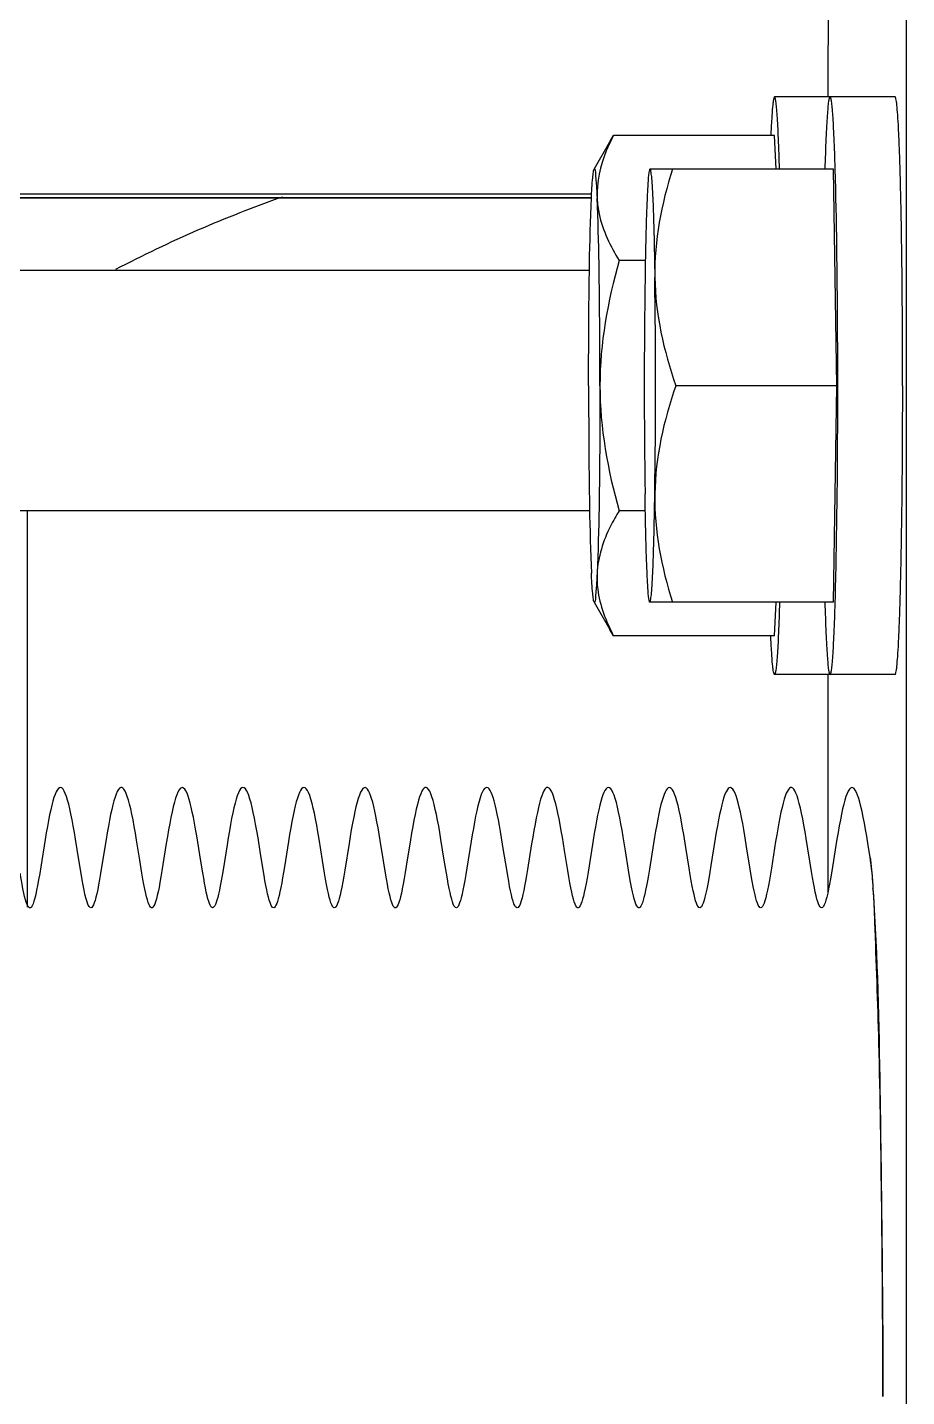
# Model space of a CAD drawing. Extents: x 59521 to 184406, y -1257 to 56672.
# Drawn here: x 73786.2 to 73822.8, y 10317.3 to 10374.2 of the extents above; entities that cross this region are included whole.
import ezdxf

# ---------------------------------------------------------------- set-up
doc = ezdxf.new("R2010")
doc.units = 0
doc.header["$MEASUREMENT"] = 0
doc.layers.get('0').update_dxf_attribs({"linetype": 'CONTINUOUS'})
doc.layers.add('00_BUW_DATUM', color=7, linetype='CONTINUOUS')
doc.layers.add('03-JI-ZHUN-XIAN', color=7, linetype='CONTINUOUS')

# ---------------------------------------------------------------- blocks, each defined once
blk = doc.blocks.new('hu88')
at = {"color": 87, "linetype": 'Continuous'}
for p, q in [((3.535, -945.053), (3.535, -1060.053)), ((40.094, -1025.075), (40.094, -1041.553)), ((6.807, -1034.747), (6.807, -1025.708)), ((7.491, -1026.563), (7.711, -1027.93)), ((12.577, -1026.69), (12.715, -1027.552)), ((5.064, -1027.217), (5.146, -1027.729)), ((12.715, -1027.552), (12.805, -1028.101)), ((32.968, -1027.509), (33.055, -1028.045)), ((9.027, -1036.355), (8.964, -1037.747)), ((6.577, -1037.747), (6.441, -1046.747)), ((55.789, -1041.553), (16.716, -1041.553)), ((6.441, -1046.747), (6.577, -1055.747)), ((55.696, -1051.553), (16.723, -1051.553)), ((63.876, -1054.553), (16.642, -1054.553)), ((63.876, -1054.715), (16.642, -1054.715)), ((8.964, -1055.747), (9.027, -1057.139)), ((6.807, -1060.053), (6.807, -1058.747))]:
    blk.add_line(p, q, dxfattribs=at)
for points in [[(6.618, -1026.75), (6.661, -1026.489), (6.703, -1026.247), (6.742, -1026.029), (6.781, -1025.832), (6.818, -1025.653), (6.856, -1025.496), (6.892, -1025.362), (6.927, -1025.252), (6.962, -1025.167), (6.996, -1025.106), (7.031, -1025.067), (7.063, -1025.053)], [(7.063, -1025.053), (7.066, -1025.052), (7.1, -1025.061), (7.133, -1025.091), (7.165, -1025.14), (7.196, -1025.209), (7.229, -1025.3), (7.263, -1025.412), (7.297, -1025.545), (7.332, -1025.7), (7.369, -1025.879), (7.408, -1026.083), (7.449, -1026.313), (7.491, -1026.563)], [(9.159, -1026.7), (9.202, -1026.442), (9.244, -1026.202), (9.284, -1025.983), (9.322, -1025.786), (9.36, -1025.614), (9.395, -1025.468), (9.429, -1025.345), (9.463, -1025.244), (9.497, -1025.163), (9.531, -1025.102), (9.565, -1025.064), (9.6, -1025.05), (9.635, -1025.061), (9.67, -1025.097), (9.705, -1025.157), (9.739, -1025.237), (9.773, -1025.336), (9.806, -1025.452), (9.84, -1025.588), (9.875, -1025.749), (9.913, -1025.937), (9.953, -1026.155), (9.995, -1026.396), (10.039, -1026.658)], [(11.675, -1026.802), (11.72, -1026.526), (11.764, -1026.268), (11.806, -1026.033), (11.846, -1025.83), (11.883, -1025.653), (11.92, -1025.498), (11.956, -1025.364), (11.994, -1025.248), (12.032, -1025.158), (12.069, -1025.095), (12.105, -1025.059), (12.14, -1025.051), (12.174, -1025.066), (12.208, -1025.105), (12.242, -1025.165), (12.275, -1025.245), (12.308, -1025.343), (12.34, -1025.459), (12.374, -1025.596), (12.41, -1025.76), (12.448, -1025.951), (12.489, -1026.174), (12.532, -1026.422), (12.577, -1026.69)], [(14.06, -1027.725), (14.231, -1026.66), (14.273, -1026.406), (14.314, -1026.17), (14.353, -1025.961), (14.389, -1025.777), (14.424, -1025.616), (14.457, -1025.478), (14.49, -1025.361), (14.521, -1025.262), (14.554, -1025.18), (14.587, -1025.117), (14.619, -1025.074), (14.636, -1025.061)], [(14.636, -1025.061), (14.652, -1025.053), (14.685, -1025.053), (14.718, -1025.077), (14.753, -1025.126), (14.789, -1025.199), (14.825, -1025.296), (14.861, -1025.416), (14.896, -1025.554), (14.933, -1025.715), (14.971, -1025.904), (15.011, -1026.117), (15.054, -1026.356), (15.096, -1026.612)], [(16.742, -1026.787), (16.784, -1026.531), (16.826, -1026.288), (16.866, -1026.063), (16.905, -1025.861), (16.941, -1025.686), (16.976, -1025.535), (17.009, -1025.406), (17.043, -1025.296), (17.078, -1025.201), (17.114, -1025.127), (17.151, -1025.077), (17.164, -1025.065)], [(17.164, -1025.065), (17.187, -1025.053), (17.221, -1025.055), (17.255, -1025.08), (17.289, -1025.13), (17.323, -1025.201), (17.357, -1025.295), (17.392, -1025.411), (17.427, -1025.545), (17.462, -1025.7), (17.499, -1025.881), (17.539, -1026.089), (17.581, -1026.33), (17.626, -1026.593)], [(19.128, -1027.705), (19.299, -1026.638), (19.34, -1026.392), (19.38, -1026.163), (19.419, -1025.954), (19.456, -1025.769), (19.492, -1025.605), (19.527, -1025.463), (19.561, -1025.342), (19.593, -1025.243), (19.626, -1025.164), (19.658, -1025.107), (19.69, -1025.069), (19.724, -1025.052), (19.759, -1025.059), (19.794, -1025.09), (19.829, -1025.145), (19.863, -1025.221), (19.897, -1025.319), (19.932, -1025.441), (19.968, -1025.585), (20.005, -1025.752), (20.043, -1025.941), (20.082, -1026.15), (20.123, -1026.381), (20.165, -1026.635)], [(21.823, -1026.692), (21.866, -1026.432), (21.908, -1026.191), (21.948, -1025.972), (21.987, -1025.778), (22.023, -1025.611), (22.057, -1025.468), (22.09, -1025.349), (22.123, -1025.25), (22.156, -1025.17), (22.189, -1025.109), (22.228, -1025.066)], [(22.228, -1025.066), (22.259, -1025.052), (22.293, -1025.059), (22.326, -1025.088), (22.358, -1025.137), (22.389, -1025.205), (22.421, -1025.294), (22.454, -1025.404), (22.488, -1025.534), (22.523, -1025.684), (22.558, -1025.852), (22.595, -1026.041), (22.633, -1026.251), (22.673, -1026.484)], [(24.342, -1026.774), (24.386, -1026.51), (24.428, -1026.261), (24.468, -1026.035), (24.507, -1025.833), (24.544, -1025.659), (24.58, -1025.508), (24.615, -1025.377), (24.649, -1025.267), (24.683, -1025.181), (24.716, -1025.116), (24.747, -1025.076)], [(24.747, -1025.076), (24.781, -1025.054), (24.814, -1025.055), (24.848, -1025.078), (24.882, -1025.124), (24.916, -1025.191), (24.949, -1025.277), (24.982, -1025.384), (25.017, -1025.514), (25.052, -1025.667), (25.089, -1025.841), (25.126, -1026.037), (25.165, -1026.25), (25.205, -1026.483)], [(26.722, -1027.727), (26.9, -1026.62), (26.943, -1026.36), (26.985, -1026.123), (27.025, -1025.911), (27.061, -1025.73), (27.096, -1025.574), (27.13, -1025.439), (27.164, -1025.323), (27.198, -1025.225), (27.232, -1025.148), (27.266, -1025.092), (27.301, -1025.059), (27.335, -1025.051), (27.37, -1025.067), (27.404, -1025.108), (27.439, -1025.172), (27.474, -1025.259), (27.509, -1025.366), (27.543, -1025.491), (27.579, -1025.639), (27.616, -1025.814), (27.655, -1026.013), (27.695, -1026.238), (27.737, -1026.483)], [(29.41, -1026.754), (29.449, -1026.52), (29.486, -1026.299), (29.523, -1026.089), (29.56, -1025.895), (29.597, -1025.718), (29.632, -1025.561), (29.666, -1025.428), (29.698, -1025.316), (29.729, -1025.226), (29.76, -1025.155), (29.792, -1025.102), (29.824, -1025.067), (29.855, -1025.053), (29.887, -1025.058), (29.918, -1025.082), (29.948, -1025.124), (29.978, -1025.185), (30.009, -1025.264), (30.041, -1025.366), (30.075, -1025.489), (30.109, -1025.634), (30.145, -1025.8), (30.181, -1025.983), (30.218, -1026.182), (30.255, -1026.395), (30.293, -1026.623)], [(31.796, -1027.672), (31.963, -1026.628), (32.003, -1026.392), (32.041, -1026.17), (32.079, -1025.965), (32.116, -1025.78), (32.151, -1025.618), (32.184, -1025.479), (32.215, -1025.365), (32.245, -1025.271), (32.276, -1025.193), (32.306, -1025.131), (32.339, -1025.085), (32.372, -1025.059), (32.406, -1025.054), (32.44, -1025.072), (32.471, -1025.108), (32.5, -1025.162), (32.53, -1025.231), (32.559, -1025.318), (32.59, -1025.425), (32.622, -1025.552), (32.657, -1025.703), (32.693, -1025.876), (32.729, -1026.068), (32.767, -1026.277), (32.805, -1026.501)], [(34.46, -1026.849), (34.504, -1026.58), (34.546, -1026.331), (34.586, -1026.103), (34.624, -1025.899), (34.661, -1025.718), (34.697, -1025.56), (34.732, -1025.421), (34.768, -1025.3), (34.805, -1025.202), (34.84, -1025.127), (34.875, -1025.078), (34.889, -1025.065)], [(34.889, -1025.065), (34.908, -1025.054), (34.94, -1025.052), (34.973, -1025.073), (35.006, -1025.115), (35.04, -1025.18), (35.074, -1025.267), (35.109, -1025.375), (35.144, -1025.504), (35.178, -1025.65), (35.214, -1025.818), (35.253, -1026.017), (35.293, -1026.241), (35.336, -1026.488)], [(37.011, -1026.736), (37.054, -1026.471), (37.096, -1026.226), (37.137, -1026.004), (37.175, -1025.808), (37.211, -1025.636), (37.247, -1025.486), (37.282, -1025.358), (37.316, -1025.253), (37.35, -1025.17), (37.385, -1025.107), (37.419, -1025.067), (37.455, -1025.05), (37.491, -1025.06), (37.528, -1025.097), (37.564, -1025.159), (37.598, -1025.241), (37.633, -1025.344), (37.667, -1025.469), (37.703, -1025.616), (37.74, -1025.786), (37.779, -1025.984), (37.821, -1026.214), (37.865, -1026.472)], [(39.54, -1026.753), (39.586, -1026.474), (39.631, -1026.214), (39.673, -1025.983), (39.713, -1025.779), (39.751, -1025.606), (39.788, -1025.456), (39.825, -1025.325), (39.862, -1025.218), (39.9, -1025.136), (39.937, -1025.081), (39.943, -1025.075)], [(39.943, -1025.075), (39.973, -1025.054), (40.009, -1025.053), (40.044, -1025.077), (40.077, -1025.123), (40.111, -1025.191), (40.144, -1025.278), (40.178, -1025.386), (40.212, -1025.514), (40.247, -1025.664), (40.283, -1025.837), (40.321, -1026.034), (40.36, -1026.254), (40.401, -1026.494)], [(5.146, -1027.729), (5.194, -1028.022), (5.242, -1028.303), (5.291, -1028.572), (5.339, -1028.821), (5.386, -1029.049), (5.433, -1029.254), (5.479, -1029.436), (5.525, -1029.595), (5.572, -1029.732), (5.619, -1029.848), (5.668, -1029.939), (5.718, -1030.005), (5.769, -1030.042), (5.819, -1030.048), (5.868, -1030.025), (5.915, -1029.976), (5.962, -1029.901), (6.009, -1029.801), (6.056, -1029.676), (6.103, -1029.526), (6.15, -1029.353), (6.197, -1029.16), (6.243, -1028.945), (6.29, -1028.71), (6.338, -1028.457), (6.385, -1028.185), (6.433, -1027.901), (6.618, -1026.75)], [(7.711, -1027.93), (7.759, -1028.209), (7.807, -1028.483), (7.856, -1028.742), (7.904, -1028.978), (7.951, -1029.192), (7.998, -1029.384), (8.045, -1029.552), (8.092, -1029.696), (8.137, -1029.815), (8.182, -1029.909), (8.227, -1029.979), (8.272, -1030.025), (8.317, -1030.047), (8.362, -1030.045), (8.406, -1030.019), (8.451, -1029.971), (8.495, -1029.9), (8.538, -1029.809), (8.582, -1029.695), (8.626, -1029.559), (8.67, -1029.401), (8.714, -1029.222), (8.759, -1029.023), (8.804, -1028.808), (8.848, -1028.578), (8.892, -1028.335), (8.936, -1028.079), (8.981, -1027.811), (9.159, -1026.7)], [(10.039, -1026.658), (10.173, -1027.495), (10.262, -1028.039)], [(10.262, -1028.039), (10.307, -1028.303), (10.353, -1028.558), (10.4, -1028.801), (10.447, -1029.027), (10.492, -1029.23), (10.538, -1029.411), (10.581, -1029.566), (10.625, -1029.7), (10.669, -1029.813), (10.714, -1029.907), (10.762, -1029.981), (10.812, -1030.028), (10.862, -1030.048), (10.911, -1030.038), (10.957, -1030.003), (11.002, -1029.945), (11.045, -1029.866), (11.088, -1029.766), (11.131, -1029.644), (11.175, -1029.5), (11.22, -1029.331), (11.266, -1029.14), (11.312, -1028.929), (11.358, -1028.699), (11.404, -1028.452), (11.449, -1028.192), (11.495, -1027.924), (11.675, -1026.802)], [(15.096, -1026.612), (15.227, -1027.424), (15.32, -1027.994)], [(15.32, -1027.994), (15.367, -1028.275), (15.415, -1028.541), (15.463, -1028.79), (15.51, -1029.022), (15.558, -1029.233), (15.606, -1029.423), (15.654, -1029.589), (15.7, -1029.729), (15.747, -1029.844), (15.794, -1029.933), (15.841, -1029.998), (15.89, -1030.036), (15.94, -1030.046), (15.988, -1030.029), (16.034, -1029.987), (16.079, -1029.924), (16.122, -1029.84), (16.164, -1029.739), (16.205, -1029.617), (16.248, -1029.474), (16.291, -1029.308), (16.337, -1029.115), (16.383, -1028.898), (16.43, -1028.662), (16.476, -1028.408), (16.523, -1028.142), (16.569, -1027.867), (16.742, -1026.787)], [(17.626, -1026.593), (17.76, -1027.43), (17.85, -1027.982)], [(20.165, -1026.635), (20.293, -1027.435), (20.379, -1027.961)], [(20.379, -1027.961), (20.423, -1028.22), (20.467, -1028.471), (20.513, -1028.712), (20.558, -1028.938), (20.603, -1029.146), (20.648, -1029.332), (20.69, -1029.493), (20.732, -1029.632), (20.773, -1029.748), (20.813, -1029.846), (20.854, -1029.926), (20.897, -1029.987), (20.941, -1030.029), (20.987, -1030.048), (21.035, -1030.041), (21.083, -1030.007), (21.13, -1029.947), (21.176, -1029.864), (21.222, -1029.756), (21.268, -1029.624), (21.314, -1029.467), (21.361, -1029.286), (21.409, -1029.08), (21.457, -1028.852), (21.505, -1028.609), (21.551, -1028.352), (21.597, -1028.088), (21.642, -1027.817), (21.823, -1026.692)], [(22.673, -1026.484), (22.761, -1027.024), (22.9, -1027.895)], [(22.9, -1027.895), (22.947, -1028.175), (22.994, -1028.441), (23.041, -1028.692), (23.087, -1028.925), (23.134, -1029.14), (23.18, -1029.336), (23.227, -1029.51), (23.274, -1029.662), (23.321, -1029.79), (23.368, -1029.893), (23.415, -1029.969), (23.462, -1030.021), (23.509, -1030.046), (23.556, -1030.045), (23.603, -1030.018), (23.649, -1029.967), (23.694, -1029.892), (23.74, -1029.791), (23.786, -1029.667), (23.832, -1029.518), (23.879, -1029.345), (23.926, -1029.148), (23.974, -1028.929), (24.022, -1028.687), (24.07, -1028.428), (24.118, -1028.156), (24.165, -1027.877), (24.342, -1026.774)], [(25.205, -1026.483), (25.29, -1027.005), (25.424, -1027.84)], [(27.737, -1026.483), (27.825, -1027.019), (27.967, -1027.905)], [(27.967, -1027.905), (28.017, -1028.201), (28.066, -1028.481), (28.115, -1028.742), (28.163, -1028.979), (28.211, -1029.194), (28.26, -1029.39), (28.308, -1029.563), (28.357, -1029.712), (28.406, -1029.835), (28.455, -1029.931), (28.503, -1029.998), (28.552, -1030.037), (28.6, -1030.048), (28.647, -1030.032), (28.694, -1029.991), (28.74, -1029.926), (28.784, -1029.84), (28.828, -1029.733), (28.871, -1029.607), (28.914, -1029.458), (28.958, -1029.288), (29.003, -1029.096), (29.049, -1028.879), (29.097, -1028.636), (29.145, -1028.373), (29.193, -1028.095), (29.241, -1027.811), (29.41, -1026.754)], [(30.293, -1026.623), (30.416, -1027.386), (30.508, -1027.956)], [(32.805, -1026.501), (32.885, -1026.988), (32.968, -1027.509)], [(33.055, -1028.045), (33.101, -1028.311), (33.147, -1028.568), (33.194, -1028.81), (33.239, -1029.03), (33.284, -1029.229), (33.328, -1029.403), (33.371, -1029.557), (33.414, -1029.692), (33.459, -1029.808), (33.505, -1029.904), (33.552, -1029.978), (33.601, -1030.027), (33.649, -1030.048), (33.696, -1030.042), (33.744, -1030.009), (33.791, -1029.948), (33.839, -1029.861), (33.887, -1029.745), (33.936, -1029.604), (33.985, -1029.436), (34.033, -1029.246), (34.081, -1029.037), (34.129, -1028.808), (34.176, -1028.559), (34.224, -1028.293), (34.273, -1028.011), (34.321, -1027.72), (34.46, -1026.849)], [(35.336, -1026.488), (35.423, -1027.025), (35.558, -1027.865)], [(35.558, -1027.865), (35.606, -1028.153), (35.655, -1028.435), (35.705, -1028.7), (35.754, -1028.944), (35.801, -1029.162), (35.848, -1029.356), (35.895, -1029.528), (35.942, -1029.676), (35.989, -1029.801), (36.035, -1029.9), (36.081, -1029.974), (36.126, -1030.023), (36.171, -1030.046), (36.217, -1030.045), (36.264, -1030.018), (36.311, -1029.964), (36.359, -1029.884), (36.407, -1029.778), (36.454, -1029.649), (36.501, -1029.497), (36.546, -1029.326), (36.592, -1029.135), (36.638, -1028.923), (36.684, -1028.692), (36.73, -1028.44), (36.778, -1028.171), (36.825, -1027.888), (37.011, -1026.736)], [(37.865, -1026.472), (37.958, -1027.041), (38.097, -1027.905)], [(38.629, -1029.993), (38.667, -1030.029), (38.716, -1030.049), (38.764, -1030.04), (38.811, -1030.005), (38.857, -1029.945), (38.902, -1029.862), (38.947, -1029.758), (38.992, -1029.632), (39.036, -1029.485), (39.081, -1029.316), (39.127, -1029.125), (39.172, -1028.913), (39.219, -1028.679), (39.265, -1028.428), (39.311, -1028.164), (39.357, -1027.89), (39.54, -1026.753)], [(12.805, -1028.101), (12.851, -1028.365), (12.897, -1028.619), (12.945, -1028.864), (12.993, -1029.092), (13.042, -1029.299), (13.09, -1029.483), (13.137, -1029.64), (13.184, -1029.771), (13.23, -1029.876), (13.275, -1029.955), (13.32, -1030.01), (13.365, -1030.04), (13.41, -1030.047), (13.454, -1030.031), (13.497, -1029.993), (13.54, -1029.934), (13.582, -1029.855), (13.624, -1029.757), (13.665, -1029.64), (13.707, -1029.503), (13.75, -1029.342), (13.794, -1029.159), (13.839, -1028.953), (13.884, -1028.73), (13.929, -1028.491), (13.973, -1028.241), (14.017, -1027.985), (14.06, -1027.725)], [(17.85, -1027.982), (17.895, -1028.249), (17.941, -1028.507), (17.987, -1028.752), (18.033, -1028.978), (18.079, -1029.186), (18.126, -1029.374), (18.172, -1029.542), (18.219, -1029.688), (18.266, -1029.81), (18.313, -1029.907), (18.359, -1029.979), (18.404, -1030.025), (18.449, -1030.047), (18.492, -1030.046), (18.535, -1030.022), (18.579, -1029.974), (18.623, -1029.904), (18.667, -1029.811), (18.711, -1029.696), (18.755, -1029.56), (18.8, -1029.402), (18.845, -1029.22), (18.891, -1029.015), (18.939, -1028.783), (18.987, -1028.53), (19.035, -1028.262), (19.082, -1027.985), (19.128, -1027.705)], [(25.424, -1027.84), (25.469, -1028.111), (25.514, -1028.371), (25.56, -1028.619), (25.605, -1028.852), (25.65, -1029.067), (25.695, -1029.263), (25.739, -1029.436), (25.782, -1029.586), (25.825, -1029.714), (25.867, -1029.821), (25.911, -1029.91), (25.955, -1029.978), (26.001, -1030.025), (26.049, -1030.047), (26.098, -1030.042), (26.148, -1030.008), (26.197, -1029.944), (26.246, -1029.853), (26.294, -1029.737), (26.341, -1029.597), (26.388, -1029.435), (26.435, -1029.252), (26.482, -1029.047), (26.529, -1028.818), (26.577, -1028.567), (26.627, -1028.293), (26.675, -1028.008), (26.722, -1027.727)], [(30.508, -1027.956), (30.557, -1028.246), (30.606, -1028.522), (30.656, -1028.779), (30.703, -1029.011), (30.75, -1029.22), (30.796, -1029.406), (30.842, -1029.57), (30.889, -1029.711), (30.936, -1029.829), (30.984, -1029.925), (31.034, -1029.994), (31.083, -1030.035), (31.133, -1030.048), (31.181, -1030.032), (31.229, -1029.99), (31.275, -1029.921), (31.322, -1029.828), (31.369, -1029.708), (31.416, -1029.564), (31.463, -1029.396), (31.51, -1029.206), (31.557, -1028.996), (31.604, -1028.765), (31.652, -1028.514), (31.7, -1028.245), (31.748, -1027.961), (31.796, -1027.672)], [(38.097, -1027.905), (38.144, -1028.183), (38.192, -1028.454), (38.239, -1028.712), (38.287, -1028.949), (38.334, -1029.165), (38.381, -1029.357), (38.427, -1029.526), (38.474, -1029.674), (38.521, -1029.799), (38.569, -1029.902), (38.617, -1029.979), (38.629, -1029.993)]]:
    blk.add_lwpolyline(points, dxfattribs=at)
for centre, radius, start, end in [((52.297, -1022.665), 47.471, 183.7344, 183.8647), ((10.627, -1026.347), 5.63, 187.9652, 188.4348), ((9.647, -1026.489), 4.64, 188.4632, 189.0265), ((12.094, -1005.053), 52.5, 289.3577, 297.6207)]:
    blk.add_arc(centre, radius, start, end, dxfattribs=at)
for points, knots in [([(4.519, -1004.737), (4.525, -1007.367), (4.56, -1012.268), (4.651, -1018.849), (4.826, -1023.694), (4.924, -1026.279), (5.057, -1027.172)], [0, 0, 0, 0, 0.351432, 0.655204, 0.879236, 1, 1, 1, 1]), ([(4.927, -1025.757), (4.747, -1022.993), (4.606, -1015.983), (4.529, -1008.976), (4.519, -1004.737)], [0, 0, 0, 0, 0.395207, 1, 1, 1, 1]), ([(5.05, -1027.127), (5.039, -1027.048), (4.989, -1026.628), (4.957, -1026.206), (4.934, -1025.864)], [0, 0, 0, 0, 0.18941, 1, 1, 1, 1]), ([(3.535, -1060.053), (3.535, -1060.691), (3.543, -1061.865), (3.557, -1063.264), (3.595, -1064.146), (3.596, -1064.639), (3.653, -1064.853), (3.632, -1065.053), (3.666, -1065.053)], [0, 0, 0, 0, 0.382292, 0.70638, 0.830664, 0.923075, 0.980134, 1, 1, 1, 1]), ([(6.676, -1065.053), (6.709, -1065.053), (6.688, -1064.853), (6.745, -1064.639), (6.746, -1064.146), (6.785, -1063.264), (6.799, -1061.865), (6.807, -1060.691), (6.807, -1060.053)], [0, 0, 0, 0, 0.019866, 0.076925, 0.169336, 0.29362, 0.617708, 1, 1, 1, 1])]:
    blk.add_open_spline(points, degree=3, knots=knots, dxfattribs=at)
at = {"layer": '00_BUW_DATUM', "color": 87, "linetype": 'Continuous'}
for p, q in [((4.014, -1034.747), (9.027, -1034.747)), ((9.027, -1036.355), (15.721, -1036.355)), ((15.721, -1036.355), (15.88, -1036.62)), ((16.535, -1037.756), (15.88, -1036.62)), ((6.506, -1037.71), (6.505, -1037.744)), ((6.577, -1037.747), (14.21, -1037.747)), ((14.21, -1037.747), (14.221, -1037.756)), ((3.76, -1039.693), (3.759, -1039.742)), ((14.403, -1041.551), (15.485, -1041.551)), ((6.441, -1046.747), (13.135, -1046.747)), ((14.403, -1051.943), (15.485, -1051.943)), ((3.759, -1053.752), (3.76, -1053.8)), ((6.505, -1055.75), (6.506, -1055.784)), ((6.577, -1055.747), (14.21, -1055.747)), ((14.21, -1055.747), (14.221, -1055.737)), ((16.535, -1055.738), (15.88, -1056.874)), ((9.027, -1057.139), (15.721, -1057.139)), ((15.88, -1056.874), (15.721, -1057.139)), ((4.014, -1058.747), (9.027, -1058.747))]:
    blk.add_line(p, q, dxfattribs=at)
for centre, radius, start, end in [((366.634, -1046.305), 362.935, 178.9638, 180.06976), ((328.921, -1046.747), 314.946, 179.18132, 180.81868), ((-300.5, -1046.747), 314.946, 359.18132, 0.81868)]:
    blk.add_arc(centre, radius, start, end, dxfattribs=at)
for points, knots in [([(4.014, -1034.747), (4.005, -1034.747), (3.988, -1034.783), (3.974, -1034.841), (3.955, -1034.948), (3.93, -1035.165), (3.9, -1035.541), (3.867, -1036.104), (3.836, -1036.815), (3.807, -1037.664), (3.781, -1038.639), (3.767, -1039.329), (3.76, -1039.693)], [0, 0, 0, 0, 0.005609, 0.018712, 0.039928, 0.069305, 0.152246, 0.266529, 0.410616, 0.582529, 0.7799, 1, 1, 1, 1]), ([(6.713, -1034.747), (6.694, -1034.747), (6.676, -1034.84), (6.65, -1034.961), (6.625, -1035.214), (6.599, -1035.54), (6.574, -1035.965), (6.539, -1036.696), (6.519, -1037.288), (6.506, -1037.71)], [0, 0, 0, 0, 0.018774, 0.068202, 0.149179, 0.261261, 0.40362, 0.575143, 1, 1, 1, 1]), ([(6.713, -1034.747), (6.732, -1034.747), (6.75, -1034.841), (6.776, -1034.964), (6.801, -1035.22), (6.827, -1035.55), (6.852, -1035.98), (6.888, -1036.72), (6.908, -1037.319), (6.921, -1037.746)], [0, 0, 0, 0, 0.018756, 0.068201, 0.149211, 0.261333, 0.403725, 0.575259, 1, 1, 1, 1]), ([(8.819, -1037.746), (8.832, -1037.319), (8.852, -1036.72), (8.887, -1035.98), (8.912, -1035.55), (8.939, -1035.22), (8.963, -1034.964), (8.99, -1034.841), (9.008, -1034.747), (9.027, -1034.747)], [0, 0, 0, 0, 0.424741, 0.596275, 0.738667, 0.850789, 0.931799, 0.981244, 1, 1, 1, 1]), ([(9.027, -1034.747), (9.038, -1034.747), (9.056, -1034.793), (9.071, -1034.862), (9.091, -1034.995), (9.12, -1035.262), (9.153, -1035.723), (9.173, -1036.121), (9.184, -1036.352)], [0, 0, 0, 0, 0.020277, 0.069354, 0.149163, 0.259733, 0.571574, 1, 1, 1, 1]), ([(16.406, -1038.953), (16.416, -1038.733), (16.38, -1037.826), (16.041, -1036.957), (15.721, -1036.355)], [0, 0, 0, 0, 0.243444, 1, 1, 1, 1]), ([(6.505, -1037.744), (6.487, -1038.368), (6.418, -1041.368), (6.399, -1044.37), (6.399, -1046.747)], [0, 0, 0, 0, 0.207977, 1, 1, 1, 1]), ([(14.21, -1037.747), (14.183, -1037.747), (14.179, -1037.903), (14.136, -1038.084), (14.119, -1038.488), (14.088, -1038.994), (14.065, -1039.648), (14.032, -1040.744), (14.016, -1041.625), (14.006, -1042.247)], [0, 0, 0, 0, 0.018382, 0.069737, 0.153871, 0.269459, 0.414567, 0.586698, 1, 1, 1, 1]), ([(14.221, -1037.756), (14.223, -1037.76), (14.227, -1037.768), (14.23, -1037.776), (14.231, -1037.781)], [0, 0, 0, 0, 0.431689, 1, 1, 1, 1]), ([(14.231, -1037.781), (14.274, -1037.924), (14.291, -1038.39), (14.352, -1039.3), (14.384, -1040.643), (14.406, -1041.672), (14.414, -1042.247)], [0, 0, 0, 0, 0.100036, 0.308777, 0.614557, 1, 1, 1, 1]), ([(16.406, -1038.953), (16.421, -1038.636), (16.43, -1038.515), (16.492, -1037.682), (16.535, -1037.756)], [0, 0, 0, 0, 0.788311, 1, 1, 1, 1]), ([(16.535, -1037.756), (16.554, -1037.79), (16.567, -1037.913), (16.617, -1038.305), (16.629, -1038.671), (16.642, -1038.953)], [0, 0, 0, 0, 0.096648, 0.297095, 1, 1, 1, 1]), ([(15.485, -1041.551), (15.614, -1041.343), (16.073, -1040.544), (16.376, -1039.631), (16.406, -1038.953)], [0, 0, 0, 0, 0.264526, 1, 1, 1, 1]), ([(16.289, -1046.747), (16.289, -1045.97), (16.3, -1043.372), (16.324, -1040.773), (16.406, -1038.953)], [0, 0, 0, 0, 0.298828, 1, 1, 1, 1]), ([(16.76, -1046.747), (16.76, -1045.97), (16.748, -1043.372), (16.724, -1040.773), (16.642, -1038.953)], [0, 0, 0, 0, 0.298828, 1, 1, 1, 1]), ([(3.7, -1046.747), (3.7, -1047.368), (3.705, -1049.703), (3.727, -1052.038), (3.759, -1053.752)], [0, 0, 0, 0, 0.265867, 1, 1, 1, 1]), ([(6.399, -1046.747), (6.399, -1047.589), (6.408, -1050.59), (6.441, -1053.592), (6.505, -1055.75)], [0, 0, 0, 0, 0.280579, 1, 1, 1, 1]), ([(16.289, -1046.747), (16.289, -1047.523), (16.3, -1050.122), (16.324, -1052.721), (16.406, -1054.541)], [0, 0, 0, 0, 0.298828, 1, 1, 1, 1]), ([(16.76, -1046.747), (16.76, -1047.523), (16.748, -1050.122), (16.724, -1052.721), (16.642, -1054.541)], [0, 0, 0, 0, 0.298828, 1, 1, 1, 1]), ([(14.21, -1055.747), (14.183, -1055.747), (14.179, -1055.591), (14.136, -1055.41), (14.119, -1055.006), (14.088, -1054.5), (14.065, -1053.845), (14.032, -1052.749), (14.016, -1051.868), (14.006, -1051.247)], [0, 0, 0, 0, 0.018382, 0.069737, 0.153871, 0.269459, 0.414567, 0.586698, 1, 1, 1, 1]), ([(14.231, -1055.712), (14.274, -1055.569), (14.291, -1055.103), (14.352, -1054.194), (14.384, -1052.851), (14.406, -1051.821), (14.414, -1051.247)], [0, 0, 0, 0, 0.100036, 0.308777, 0.614557, 1, 1, 1, 1]), ([(16.406, -1054.541), (16.396, -1054.32), (16.275, -1053.398), (15.857, -1052.541), (15.485, -1051.943)], [0, 0, 0, 0, 0.239259, 1, 1, 1, 1]), ([(3.76, -1053.8), (3.767, -1054.164), (3.781, -1054.855), (3.807, -1055.83), (3.836, -1056.678), (3.867, -1057.39), (3.9, -1057.953), (3.93, -1058.328), (3.955, -1058.546), (3.974, -1058.653), (3.988, -1058.711), (4.005, -1058.747), (4.014, -1058.747)], [0, 0, 0, 0, 0.2201, 0.417471, 0.589384, 0.733471, 0.847754, 0.930695, 0.960072, 0.981288, 0.994391, 1, 1, 1, 1]), ([(15.721, -1057.139), (15.831, -1056.931), (16.223, -1056.122), (16.436, -1055.206), (16.406, -1054.541)], [0, 0, 0, 0, 0.261323, 1, 1, 1, 1]), ([(16.535, -1055.738), (16.492, -1055.811), (16.43, -1054.979), (16.421, -1054.858), (16.406, -1054.541)], [0, 0, 0, 0, 0.211689, 1, 1, 1, 1]), ([(16.642, -1054.541), (16.629, -1054.823), (16.617, -1055.188), (16.567, -1055.581), (16.554, -1055.704), (16.535, -1055.738)], [0, 0, 0, 0, 0.702905, 0.903352, 1, 1, 1, 1]), ([(6.506, -1055.784), (6.519, -1056.205), (6.539, -1056.798), (6.574, -1057.529), (6.599, -1057.953), (6.625, -1058.279), (6.65, -1058.533), (6.676, -1058.654), (6.694, -1058.747), (6.713, -1058.747)], [0, 0, 0, 0, 0.424857, 0.59638, 0.738739, 0.850821, 0.931798, 0.981226, 1, 1, 1, 1]), ([(6.921, -1055.748), (6.908, -1056.174), (6.888, -1056.774), (6.852, -1057.514), (6.827, -1057.944), (6.801, -1058.274), (6.776, -1058.53), (6.75, -1058.653), (6.732, -1058.747), (6.713, -1058.747)], [0, 0, 0, 0, 0.424741, 0.596275, 0.738667, 0.850789, 0.931799, 0.981244, 1, 1, 1, 1]), ([(8.819, -1055.748), (8.832, -1056.174), (8.852, -1056.774), (8.887, -1057.514), (8.912, -1057.944), (8.939, -1058.274), (8.963, -1058.53), (8.99, -1058.653), (9.008, -1058.747), (9.027, -1058.747)], [0, 0, 0, 0, 0.424741, 0.596275, 0.738667, 0.850789, 0.931799, 0.981244, 1, 1, 1, 1]), ([(14.221, -1055.738), (14.223, -1055.734), (14.227, -1055.726), (14.23, -1055.717), (14.231, -1055.712)], [0, 0, 0, 0, 0.431689, 1, 1, 1, 1]), ([(9.027, -1058.747), (9.038, -1058.747), (9.056, -1058.701), (9.071, -1058.632), (9.091, -1058.499), (9.12, -1058.232), (9.153, -1057.771), (9.173, -1057.373), (9.184, -1057.142)], [0, 0, 0, 0, 0.020277, 0.069354, 0.149163, 0.259733, 0.571574, 1, 1, 1, 1])]:
    blk.add_open_spline(points, degree=3, knots=knots, dxfattribs=at)
for points in [[(14.006, -1042.247), (14.029, -1040.727), (13.732, -1039.195), (13.271, -1037.747)], [(16.289, -1046.747), (16.289, -1044.994), (15.971, -1043.235), (15.485, -1041.551)], [(13.135, -1046.747), (13.637, -1045.304), (13.983, -1043.775), (14.006, -1042.247)], [(14.006, -1051.247), (13.983, -1049.719), (13.637, -1048.19), (13.135, -1046.747)], [(15.485, -1051.943), (15.971, -1050.259), (16.289, -1048.5), (16.289, -1046.747)], [(13.271, -1055.747), (13.732, -1054.298), (14.029, -1052.767), (14.006, -1051.247)]]:
    blk.add_open_spline(points, degree=3, dxfattribs=at)
at = {"layer": '03-JI-ZHUN-XIAN', "color": 87, "linetype": 'Continuous'}
blk.add_line((16.642, -1054.553), (63.876, -1054.553), dxfattribs=at)

msp = doc.modelspace()

# ---------------------------------------------------------------- block references
at = {"rotation": 180}
msp.add_blockref('hu88', (73826.333, 9312.606), dxfattribs=at)

doc.saveas('drawing.dxf')
